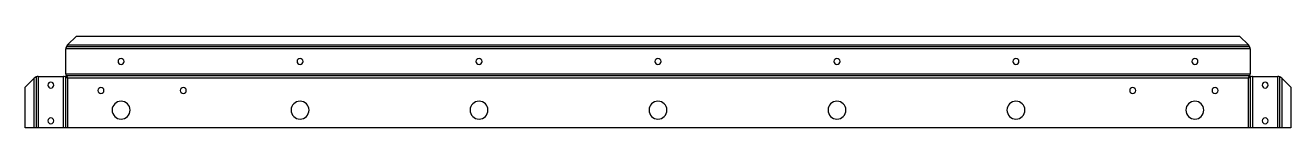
# Model space of a CAD drawing. Header units: millimetres. Extents: x 0 to 707, y 0 to 52.
import ezdxf

# ---------------------------------------------------------------- set-up
doc = ezdxf.new("R2010")
doc.units = ezdxf.units.MM

msp = doc.modelspace()

# ---------------------------------------------------------------- linework, layer by layer
at = {"layer": 'BEND'}
for p, q in [((684.16, 45.39), (22.89, 45.39)), ((6.13, 28.64), (6.13, 0)), ((22.39, 28.64), (22.39, 0)), ((684.16, 29.13), (22.89, 29.13)), ((684.65, 0), (684.65, 28.64)), ((700.92, 0), (700.92, 28.64))]:
    msp.add_line(p, q, dxfattribs=at)
at = {"layer": 'BEND_EXTENT'}
for p, q in [((684.45, 44.26), (22.59, 44.26)), ((23.59, 46.52), (683.45, 46.52)), ((7.26, 28.93), (7.26, 0)), ((21.26, 0), (21.26, 28.93)), ((22.59, 30.26), (684.45, 30.26)), ((685.79, 28.93), (685.79, 0)), ((699.79, 0), (699.79, 28.93)), ((5, 0), (5, 27.93)), ((23.52, 27.93), (23.52, 0)), ((683.45, 28), (23.59, 28)), ((683.52, 0), (683.52, 27.93)), ((702.05, 27.93), (702.05, 0))]:
    msp.add_line(p, q, dxfattribs=at)
at = {"layer": 'INTERIOR_PROFILES', "extrusion": (0, 0, -1)}
for centre, radius in [((-53.52, 37.26), 1.7), ((-153.52, 37.26), 1.7), ((-253.52, 37.26), 1.7), ((-353.52, 37.26), 1.7), ((-453.52, 37.26), 1.7), ((-553.52, 37.26), 1.7), ((-653.52, 37.26), 1.7), ((-14.26, 24), 1.7), ((-42.26, 21), 1.7), ((-88.26, 21), 1.7), ((-618.79, 21), 1.7), ((-664.79, 21), 1.7), ((-692.79, 24), 1.7), ((-53.52, 10), 5), ((-153.52, 10), 5), ((-253.52, 10), 5), ((-353.52, 10), 5), ((-453.52, 10), 5), ((-553.52, 10), 5), ((-653.52, 10), 5), ((-14.26, 4), 1.7), ((-692.79, 4), 1.7)]:
    msp.add_circle(centre, radius, dxfattribs=at)
at = {"layer": 'OUTER_PROFILES'}
for p, q in [((23.59, 46.52), (28.59, 51.52)), ((28.59, 51.52), (678.45, 51.52)), ((678.45, 51.52), (683.45, 46.52)), ((22.59, 30.26), (22.59, 44.26)), ((684.45, 44.26), (684.45, 30.26)), ((7.26, 28.93), (21.26, 28.93)), ((685.79, 28.93), (699.79, 28.93)), ((0, 22.93), (5, 27.93)), ((0, 0), (0, 22.93)), ((23.52, 27.93), (23.59, 28)), ((683.45, 28), (683.52, 27.93)), ((702.05, 27.93), (707.05, 22.93)), ((707.05, 22.93), (707.05, 0)), ((707.05, 0), (0, 0))]:
    msp.add_line(p, q, dxfattribs=at)
for points, knots in [([(23.59, 46.52), (23.1, 45.82), (22.65, 45.11), (22.6, 44.4), (22.6, 44.36), (22.59, 44.31), (22.59, 44.26)], [1.570796, 1.570796, 1.570796, 1.570796, 3.043762, 3.043762, 3.043762, 3.141593, 3.141593, 3.141593, 3.141593]), ([(684.45, 44.26), (684.45, 44.31), (684.45, 44.36), (684.45, 44.4), (684.4, 45.11), (683.94, 45.82), (683.45, 46.52)], [-3.141593, -3.141593, -3.141593, -3.141593, -3.043762, -3.043762, -3.043762, -1.570796, -1.570796, -1.570796, -1.570796]), ([(7.26, 28.93), (7.21, 28.93), (7.17, 28.93), (7.12, 28.92), (6.41, 28.88), (5.71, 28.42), (5, 27.93)], [-3.141593, -3.141593, -3.141593, -3.141593, -3.043762, -3.043762, -3.043762, -1.570796, -1.570796, -1.570796, -1.570796]), ([(23.52, 27.93), (23.48, 27.96), (23.43, 27.99), (23.38, 28.03), (22.68, 28.52), (21.97, 28.93), (21.26, 28.93)], [1.570796, 1.570796, 1.570796, 1.570796, 1.668627, 1.668627, 1.668627, 3.141593, 3.141593, 3.141593, 3.141593]), ([(22.59, 30.26), (22.59, 29.55), (23.01, 28.85), (23.5, 28.14), (23.53, 28.09), (23.56, 28.05), (23.59, 28)], [-3.141593, -3.141593, -3.141593, -3.141593, -1.668627, -1.668627, -1.668627, -1.570796, -1.570796, -1.570796, -1.570796]), ([(683.45, 28), (683.49, 28.05), (683.52, 28.09), (683.55, 28.14), (684.04, 28.85), (684.45, 29.55), (684.45, 30.26)], [1.570796, 1.570796, 1.570796, 1.570796, 1.668627, 1.668627, 1.668627, 3.141593, 3.141593, 3.141593, 3.141593]), ([(685.79, 28.93), (685.08, 28.93), (684.37, 28.52), (683.66, 28.03), (683.62, 27.99), (683.57, 27.96), (683.52, 27.93)], [-3.141593, -3.141593, -3.141593, -3.141593, -1.668627, -1.668627, -1.668627, -1.570796, -1.570796, -1.570796, -1.570796]), ([(702.05, 27.93), (701.34, 28.42), (700.63, 28.88), (699.93, 28.92), (699.88, 28.93), (699.83, 28.93), (699.79, 28.93)], [1.570796, 1.570796, 1.570796, 1.570796, 3.043762, 3.043762, 3.043762, 3.141593, 3.141593, 3.141593, 3.141593])]:
    msp.add_open_spline(points, degree=3, knots=knots, dxfattribs=at)

doc.saveas('drawing.dxf')
